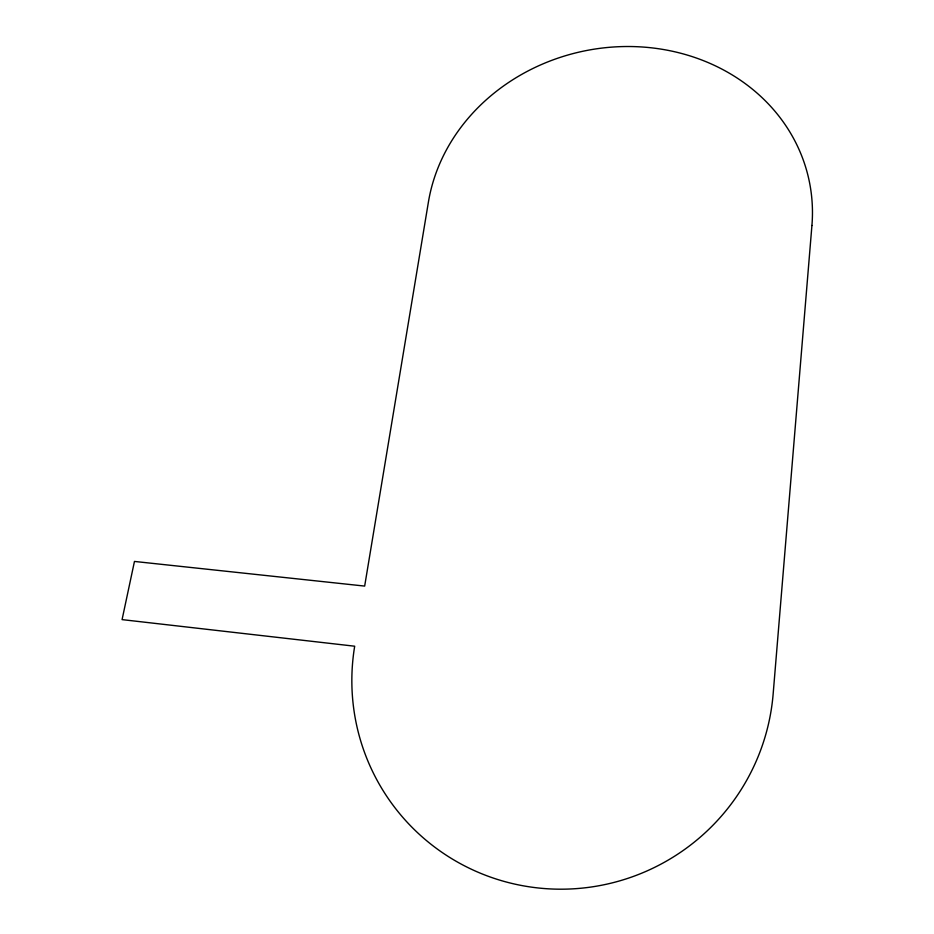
<?xml version="1.0" encoding="UTF-8"?>
<svg xmlns="http://www.w3.org/2000/svg" width="934" height="934" viewBox="0 0 934 934"><rect width="100%" height="100%" fill="white"/><g stroke="black" fill="none" stroke-linecap="round" stroke-linejoin="round"><path stroke-width="1.4" d="M811.926 225.491L773.142 694.067A211.773 209.73 -37.7 0 1 536.875 887.825A211.773 209.73 -37.7 0 1 354.687 646.211L122.074 619.616L134.461 561.439L364.669 586.085L428.414 202.048A193.863 172.86 -11.3 0 1 640.911 46.91A193.863 172.86 -11.3 0 1 811.926 225.491"/></g></svg>
